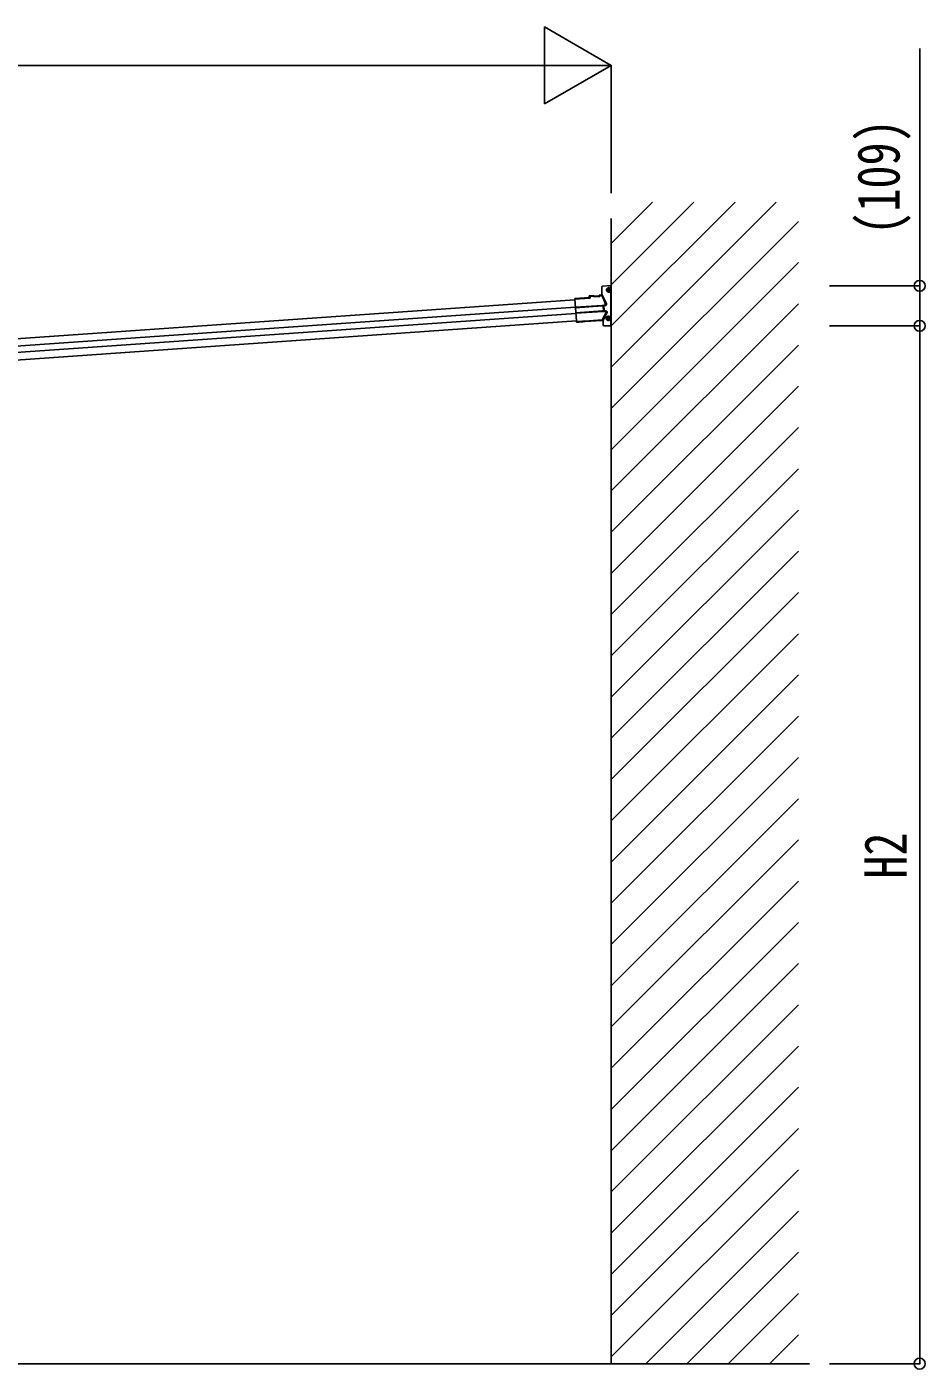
# Model space of a CAD drawing. Units: millimetres, scale not verified. Extents: x -14718 to 14718, y -10395 to 10395.
# Drawn here: x -698 to 1747, y -6374 to -2719 of the extents above; entities that cross this region are included whole.
import ezdxf
from ezdxf.enums import TextEntityAlignment as Align

# ---------------------------------------------------------------- set-up
doc = ezdxf.new("R2010")
doc.units = ezdxf.units.MM
doc.header["$LTSCALE"] = 50
for name, color, linetype in [('0-3_YKK_11', 7, 'Continuous'), ('0-5_YKK_13', 4, 'Continuous'), ('0-6_YKK_A1', 4, 'Continuous'), ('0-7_YKK_D', 6, 'Continuous')]:
    doc.layers.add(name, color=color, linetype=linetype)
doc.styles.add('ＭＳ ゴシック', font='')
doc.styles.get('ＭＳ ゴシック').set_extended_font_data('MS Gothic')

msp = doc.modelspace()

# ---------------------------------------------------------------- linework, layer by layer
at = {"layer": '0-3_YKK_11'}
for p, q in [((885.32, -3443.43), (885.32, -3427.63)), ((877.42, -3435.53), (893.22, -3435.53)), ((887.82, -3435.03), (886.82, -3435.03)), ((884.52, -3520.93), (884.52, -3505.13)), ((876.62, -3513.03), (892.42, -3513.03)), ((887.02, -3512.53), (886.02, -3512.53))]:
    msp.add_line(p, q, dxfattribs=at)
for points in [[(885.82, -3434.03), (885.82, -3433.03), (884.82, -3433.03), (884.82, -3434.03)], [(883.82, -3435.03), (882.82, -3435.03), (882.82, -3436.03), (883.82, -3436.03)], [(884.82, -3437.03), (884.82, -3438.03), (885.82, -3438.03), (885.82, -3437.03)], [(886.82, -3436.03), (887.82, -3436.03), (887.82, -3435.03)], [(883.02, -3512.53), (882.02, -3512.53), (882.02, -3513.53), (883.02, -3513.53)], [(885.02, -3511.53), (885.02, -3510.53), (884.02, -3510.53), (884.02, -3511.53)], [(884.02, -3514.53), (884.02, -3515.53), (885.02, -3515.53), (885.02, -3514.53)], [(886.02, -3513.53), (887.02, -3513.53), (887.02, -3512.53)]]:
    msp.add_lwpolyline(points, dxfattribs=at)
for centre in [(885.32, -3435.53), (884.52, -3513.03)]:
    msp.add_circle(centre, 5.9, dxfattribs=at)
for centre, start, end in [((883.82, -3434.03), 270, 0), ((886.82, -3434.03), 180.00002, 270), ((883.82, -3437.03), 0, 89.99998), ((886.82, -3437.03), 89.99998, 180.00002), ((883.02, -3511.53), 270, 0), ((883.02, -3514.53), 0, 89.99998), ((886.02, -3511.53), 180.00002, 270), ((886.02, -3514.53), 89.99998, 180.00002)]:
    msp.add_arc(centre, 1, start, end, dxfattribs=at)
at = {"layer": '0-5_YKK_13'}
for p, q in [((866.92, -3428.05), (866.92, -3447.53)), ((891.42, -3423.53), (869.71, -3425.05)), ((891.42, -3423.53), (891.42, -3533.53)), ((832.64, -3456.26), (793.34, -3459)), ((793.44, -3460.5), (793.34, -3459)), ((793.44, -3460.5), (834.24, -3457.65)), ((793.44, -3460.5), (797.61, -3520.06)), ((845.2, -3450.97), (832.33, -3451.87)), ((832.33, -3451.87), (832.64, -3456.26)), ((845.31, -3452.47), (833.93, -3453.26)), ((834.24, -3457.65), (833.93, -3453.26)), ((833.93, -3453.26), (834.51, -3453.85)), ((834.96, -3458.27), (834.24, -3457.65)), ((845.32, -3452.5), (844.01, -3452.59)), ((844.01, -3452.59), (844.15, -3454.55)), ((844.15, -3454.55), (861.11, -3453.36)), ((845.31, -3452.47), (845.2, -3450.97)), ((845.2, -3450.97), (845.4, -3451.57)), ((845.31, -3452.47), (845.32, -3452.5)), ((845.32, -3452.5), (845.35, -3452.96)), ((859.7, -3451.96), (845.35, -3452.96)), ((849.53, -3452.67), (849.64, -3454.17)), ((855.62, -3453.75), (855.52, -3452.25)), ((859.45, -3450.58), (859.57, -3449.96)), ((864.74, -3449.6), (859.57, -3449.96)), ((859.7, -3451.96), (859.67, -3451.49)), ((861.11, -3453.36), (860.97, -3451.4)), ((866.92, -3447.53), (879.21, -3473.79)), ((795.01, -3482.96), (867.92, -3477.86)), ((868, -3479.09), (795.1, -3484.19)), ((868.97, -3492.96), (796.07, -3498.06)), ((796.15, -3499.29), (869.06, -3494.19)), ((869.41, -3477.76), (870.32, -3477.69)), ((869.78, -3479.08), (870.29, -3479.05)), ((880.78, -3497.27), (869.92, -3518.53)), ((869.96, -3494.07), (870.18, -3494.06)), ((876.23, -3476.11), (870.32, -3477.69)), ((870.32, -3477.69), (871.46, -3494.03)), ((870.55, -3494.09), (871.46, -3494.03)), ((871.24, -3492.69), (870.73, -3492.73)), ((870.99, -3478.89), (871.91, -3478.82)), ((871.46, -3494.03), (877.51, -3494.77)), ((871.96, -3492.75), (872.88, -3492.69)), ((877.27, -3477.96), (872.53, -3479.23)), ((872.53, -3479.23), (873.44, -3492.33)), ((873.44, -3492.33), (878.47, -3492.93)), ((797.71, -3521.49), (797.61, -3520.06)), ((797.71, -3521.49), (797.74, -3521.95)), ((805.22, -3521.42), (797.74, -3521.95)), ((814.5, -3520.78), (805.22, -3521.42)), ((805.3, -3522.53), (805.22, -3521.42)), ((805.32, -3522.92), (805.3, -3522.53)), ((814.5, -3520.78), (814.67, -3520.4)), ((814.6, -3522.28), (814.78, -3521.9)), ((814.67, -3520.4), (820.66, -3519.98)), ((814.67, -3520.4), (814.78, -3521.9)), ((814.78, -3521.9), (820.76, -3521.48)), ((820.66, -3519.98), (820.88, -3520.33)), ((867.94, -3517.04), (820.88, -3520.33)), ((820.88, -3520.33), (820.99, -3521.83)), ((867.13, -3518.6), (820.99, -3521.83)), ((869.92, -3518.53), (869.92, -3530.53)), ((872.92, -3533.53), (891.42, -3533.53))]:
    msp.add_line(p, q, dxfattribs=at)
for points in [[(865.17, -3451.08), (859.67, -3451.46), (859.57, -3449.96)], [(860.97, -3451.4), (859.67, -3451.49), (859.67, -3451.46)], [(866.32, -3451.73), (871.84, -3462.96), (877.08, -3474.32)], [(878.51, -3496.63), (873.35, -3506.89), (867.94, -3517.04)], [(876.62, -3477.56), (871.91, -3478.82), (872.88, -3492.69), (877.69, -3493.28)], [(805.3, -3522.53), (797.81, -3523.05), (797.74, -3521.95)], [(805.32, -3522.92), (797.84, -3523.45), (797.81, -3523.05)], [(814.5, -3520.78), (814.6, -3522.28), (805.32, -3522.92)], [(820.66, -3519.98), (820.76, -3521.48), (820.99, -3521.83)]]:
    msp.add_lwpolyline(points, dxfattribs=at)
for centre, radius in [((885.32, -3435.53), 2.25), ((884.52, -3513.03), 2)]:
    msp.add_circle(centre, radius, dxfattribs=at)
for centre, radius, start, end in [((869.92, -3428.05), 3, 94, 180), ((864.96, -3452.79), 3.19, 26.86597, 94.02466), ((865.25, -3452.27), 1.2, 26.89869, 94.02902), ((419.98, -3678.17), 502, 24.03393, 26.8619), ((428.9, -3276.75), 502, 331.41438, 333.93986), ((875.89, -3474.85), 1.3, 285.12702, 24.10936), ((875.9, -3474.85), 2.8, 285, 24.03393), ((876.49, -3475.06), 3, 285, 25.07003), ((877.34, -3496.06), 1.3, 333.87402, 82.86161), ((877.35, -3496.06), 2.8, 333.93986, 83), ((878.11, -3495.91), 3, 332.94452, 83.23132), ((866.91, -3515.42), 3.19, 273.987, 331.41712), ((872.92, -3530.53), 3, 180, 270)]:
    msp.add_arc(centre, radius, start, end, dxfattribs=at)
for centre, major_axis, ratio, start_param, end_param in [((834.59, -3455.04), (-0.08, 1.2), 0.052408, 5.1044164, 6.2220988), ((823.78, -3647.03), (-34.91, 499.28), 0.052408, 5.0964197, 5.1044164), ((845.62, -3454.75), (-0.22, 3.19), 0.016053, 5.3122341, 6.2220988), ((859.67, -3453.77), (-0.22, 3.19), 0.016053, 0.0610865, 0.9709512), ((867.94, -3478.15), (1.5, 0.1), 0.19438, 0.8222243, 1.5707963), ((868.05, -3479.68), (2.99, 0.21), 0.19438, 0.9410649, 1.5707963), ((867.94, -3478.15), (1.48, 0.4), 0.014741, 0.0756738, 0.8193583), ((868.93, -3492.38), (2.99, 0.21), 0.19438, 4.712389, 5.3421204), ((869.04, -3493.9), (1.5, 0.1), 0.19438, 4.712389, 5.3570179), ((869.04, -3493.9), (1.52, -0.19), 0.014741, 5.567803, 6.2075115), ((868.05, -3479.68), (2.95, 0.79), 0.014741, 0.0756738, 0.7041788), ((868.93, -3492.38), (3.03, -0.37), 0.014741, 5.5790065, 6.2075115)]:
    msp.add_ellipse(centre, major_axis=major_axis, ratio=ratio, start_param=start_param, end_param=end_param, dxfattribs=at)
at = {"layer": '0-6_YKK_A1'}
for p, q in [((892.5, -3309.22), (1004.75, -3196.97)), ((892.5, -3421.48), (1117.01, -3196.97)), ((892.5, -3533.73), (1229.26, -3196.97)), ((892.5, -3645.98), (1341.51, -3196.97)), ((892.5, -3240.97), (892.5, -6358.64)), ((892.5, -3758.24), (1401.73, -3249.01)), ((892.5, -3870.49), (1401.73, -3361.26)), ((-2903.95, -3720.73), (793.56, -3462.19)), ((-2902.53, -3741.04), (794.98, -3482.51)), ((796.18, -3499.72), (-2901.32, -3758.28)), ((892.5, -3982.74), (1401.73, -3473.51)), ((797.6, -3520.03), (-2899.9, -3778.59)), ((892.5, -4095), (1401.73, -3585.77)), ((892.5, -4207.25), (1401.73, -3698.02)), ((892.5, -4319.5), (1401.73, -3810.27)), ((892.5, -4431.76), (1401.73, -3922.53)), ((892.5, -4544.01), (1401.73, -4034.78)), ((892.5, -4656.26), (1401.73, -4147.03)), ((892.5, -4768.52), (1401.73, -4259.29)), ((892.5, -4880.77), (1401.73, -4371.54)), ((892.5, -4993.02), (1401.73, -4483.79)), ((892.5, -5105.28), (1401.73, -4596.05)), ((892.5, -5217.53), (1401.73, -4708.3)), ((892.5, -5329.78), (1401.73, -4820.55)), ((892.5, -5442.04), (1401.73, -4932.8)), ((892.5, -5554.29), (1401.73, -5045.06)), ((892.5, -5666.54), (1401.73, -5157.31)), ((892.5, -5778.79), (1401.73, -5269.56)), ((892.5, -5891.05), (1401.73, -5381.82)), ((892.5, -6003.3), (1401.73, -5494.07)), ((892.5, -6115.55), (1401.73, -5606.32)), ((892.5, -6227.81), (1401.73, -5718.58)), ((892.5, -6340.06), (1401.73, -5830.83)), ((986.17, -6358.64), (1401.73, -5943.08)), ((1098.42, -6358.64), (1401.73, -6055.34)), ((1210.67, -6358.64), (1401.73, -6167.59)), ((1322.93, -6358.64), (1401.73, -6279.84)), ((-1922.18, -6358.64), (1431.64, -6358.64))]:
    msp.add_line(p, q, dxfattribs=at)
at = {"layer": '0-7_YKK_D'}
for p, q in [((892.5, -2824.44), (710.63, -2719.44)), ((710.63, -2719.44), (710.63, -2929.44)), ((-2808.65, -2824.44), (682.5, -2824.44)), ((892.5, -2824.44), (528.77, -2824.44)), ((892.5, -2824.44), (710.63, -2929.44)), ((892.5, -3172.37), (892.5, -2823.44)), ((1486.52, -3424.44), (1732.64, -3424.44)), ((1486.52, -3533.33), (1732.64, -3533.33)), ((1486.52, -3533.33), (1732.64, -3533.33)), ((1731.64, -6358.64), (1731.64, -3533.33)), ((1486.52, -6358.64), (1732.64, -6358.64))]:
    msp.add_line(p, q, dxfattribs=at)
msp.add_lwpolyline([(1731.64, -3533.33), (1731.64, -3424.44), (1731.64, -2778.24)], dxfattribs=at)
for centre in [(1731.64, -3424.44), (1731.64, -3533.33), (1731.64, -3533.33), (1731.64, -6358.64)]:
    msp.add_circle(centre, 14.88, dxfattribs=at)

# ---------------------------------------------------------------- texts
at = {"layer": '0-7_YKK_D', "style": 'ＭＳ ゴシック', "width": 0.8}
for s, p in [('(109)', (1711.64, -3285.44)), ('H2', (1730.97, -5038.39))]:
    msp.add_text(s, height=115.5, rotation=90, dxfattribs=at).set_placement(p, align=Align.BOTTOM_LEFT)

doc.saveas('drawing.dxf')
